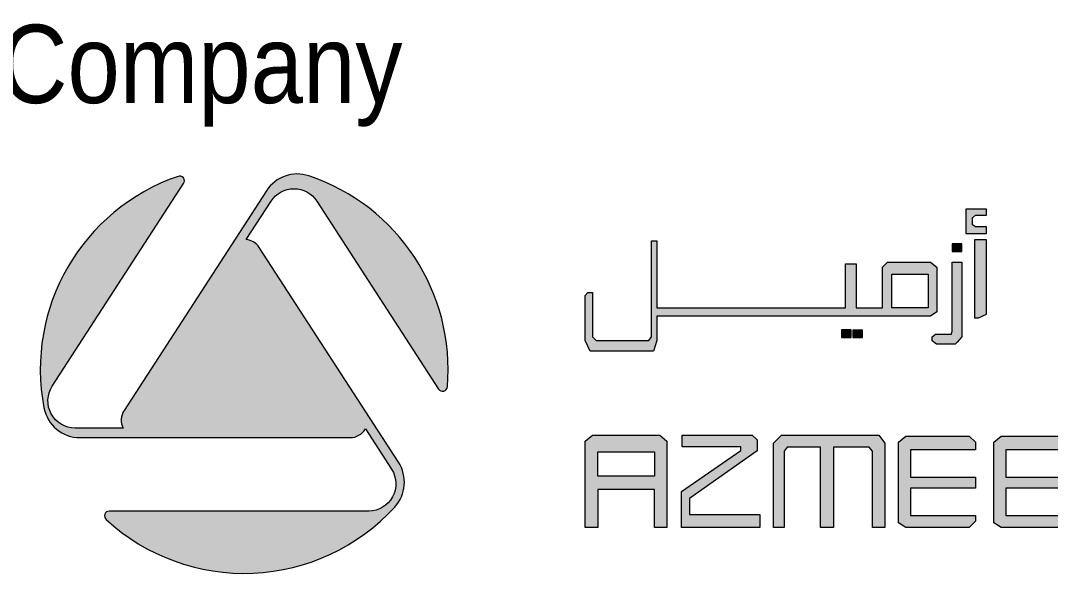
# Paper-space layout 'Layout1' of a CAD drawing. Extents: x 51 to 892, y -832 to -238.
# Drawn here: x 829.02 to 858.16, y -726.39 to -710.76 of the extents above; entities that cross this region are included whole.
import ezdxf

# ---------------------------------------------------------------- set-up
doc = ezdxf.new("R2010")
doc.units = 0
doc.header["$LTSCALE"] = 10
doc.header["$MEASUREMENT"] = 0
doc.layers.add('X-TTBL-Arch$0$A-FRAME$0$0-XREF-TB', color=3, linetype='Continuous', lineweight=9)
doc.layers.add('X-TTBL-Arch$0$A-FRAME$0$A-LOGO', color=7, linetype='Continuous', true_color=0xededed)
doc.layers.add('X-TTBL-Arch$0$A-FRAME$0$SHEET$0$B2-GR FL$0$A-WALL-MASN', color=64, linetype='Continuous')
doc.styles.add('X-TTBL-Arch$0$A-FRAME$0$SHEET$0$TXT-ARIAL', font='futura.shx')

# ---------------------------------------------------------------- blocks, each defined once
blk = doc.blocks.new('X-TTBL-Arch$0$A-FRAME$0$A$C41092AB9')
at = {"layer": 'X-TTBL-Arch$0$A-FRAME$0$0-XREF-TB', "true_color": 0x474747}
for points in [[(-61.25631044153147, -11.90194589210591), (-60.56713298285581, -11.90194589210591), (-60.56713298285581, -11.67371858944591), (-60.93349585991496, -11.67371858944591), (-61.03505544718905, -11.61575618711822), (-61.03505544718905, -11.37303836469857), (-60.93349585991496, -11.28609459956249), (-60.56713298285581, -11.28609459956249), (-60.56713298285581, -11.08684865971077), (-61.25631044153147, -11.08684865971077)], [(-61.72239691230357, -12.5000564654265), (-61.3979512191238, -12.5000564654265), (-61.3979512191238, -12.25050444679812), (-61.72239691230357, -12.25050444679812)], [(-60.9721788351319, -12.11034725282968), (-60.9721788351319, -14.73178951269017), (-60.83191536630852, -14.73178951269017), (-60.56713298285581, -14.6019436642157), (-60.56713298285581, -12.11034725282968), (-60.61466393341857, -12.11034725282968)], [(-62.38900306504479, -15.36993005794068), (-62.38900306504479, -15.49566510805732), (-62.23913355749323, -15.61691564242176), (-61.61171580603491, -15.61691564242176), (-61.549733237385, -15.5435642902296), (-61.3979512191238, -15.36394255914104), (-61.3979512191238, -12.8579915715851), (-61.72239691230357, -12.8579915715851), (-61.72239691230357, -15.17833365254307), (-61.73557166089745, -15.27413185524188), (-62.27510205533258, -15.27413185524188)], [(-70.7960318966509, -20.54879376767678), (-70.7960318966509, -21.76213177620218), (-68.16857747489689, -21.76213177620218), (-68.16857747489689, -21.32498826537574), (-70.53037412447452, -21.32498826537574), (-70.53037412447452, -20.79260679461845), (-68.25734768069083, -19.18490164079697), (-68.25734768069083, -18.82272632029276), (-68.43423670269863, -18.66372244848867), (-70.77801897363156, -18.66372244848867), (-70.77801897363156, -19.05239846387542), (-68.80570415838633, -19.05239846387542), (-68.80570415838633, -19.17606812541783)], [(-67.71724080378067, -18.93630650274338), (-67.71724080378067, -21.76213177620218), (-67.35386245601944, -21.76213177620218), (-67.35386245601944, -19.19889774635647), (-67.25280104818489, -19.0612571349111), (-66.14113428848509, -19.0612571349111), (-66.14113428848509, -21.76213177620218), (-65.70026859539507, -21.76213177620218), (-65.70026859539507, -19.0612571349111), (-64.50590845308966, -19.0612571349111), (-64.39503054893271, -19.19889774635647), (-64.39503054893271, -19.31818637535605), (-64.39503054893271, -21.76213177620218), (-63.98253335944014, -21.76213177620218), (-63.98253335944014, -18.93630650274338), (-64.18363300224814, -18.66372244848867), (-67.44431980803188, -18.66372244848867)], [(-63.5159880752301, -18.89307920386432), (-63.5159880752301, -21.60367344672625), (-63.26843250366278, -21.76213177620218), (-61.15045586249221, -21.76213177620218), (-60.93040642697474, -21.55108095381797), (-60.93040642697474, -21.35642332639134), (-63.11256416797119, -21.35642332639134), (-63.11256416797119, -20.44068204538144), (-60.93040642697474, -20.44068204538144), (-60.93040642697474, -20.07438547622837), (-63.11256416797119, -20.07438547622837), (-63.11256416797119, -19.15864419521893), (-60.93040642697474, -19.15864419521893), (-60.93040642697474, -18.89307920386432), (-61.15045586249221, -18.70077355471415), (-63.26843250366278, -18.70077355471415)], [(-60.32279457302889, -18.89307920386432), (-60.32279457302889, -21.60367344672625), (-60.07523900146202, -21.76213177620218), (-57.95726236028827, -21.76213177620218), (-57.73721292477535, -21.55108095381797), (-57.73721292477535, -21.35642332639134), (-59.91937066576816, -21.35642332639134), (-59.91937066576816, -20.44068204538144), (-57.73721292477535, -20.44068204538144), (-57.73721292477535, -20.07438547622837), (-59.91937066576816, -20.07438547622837), (-59.91937066576816, -19.15864419521893), (-57.73721292477535, -19.15864419521893), (-57.73721292477535, -18.89307920386432), (-57.95726236028827, -18.70077355471415), (-60.07523900146202, -18.70077355471415)]]:
    blk.add_hatch(color=49, dxfattribs=at).paths.add_polyline_path(points)
h = blk.add_hatch(color=49, dxfattribs=at)
h.paths.add_polyline_path([(-63.88765967291351, -12.8579915715851), (-64.05164429560477, -13.03418820313357), (-64.05164429560477, -13.1091904312209), (-64.05164429560477, -14.38938559790563), (-64.94049556629693, -14.38938559790563), (-64.94049556629693, -12.91666537431286), (-65.29389401239246, -12.91666537431286), (-65.29389401239246, -14.38938559790563), (-71.62933997166488, -14.38938559790563), (-71.62933997166488, -12.1458084856306), (-71.80971055464056, -12.1458084856306), (-71.80971055464056, -15.37040173855178), (-71.89631584684889, -15.49230143368266), (-73.6683887327265, -15.49230143368266), (-73.78164164633267, -15.37040173855178), (-73.78164164633267, -13.87997150831711), (-73.9415277928531, -13.87997150831711), (-74.03459732109036, -13.97977705646451), (-74.03459732109036, -15.49230143368266), (-73.86804916468577, -15.84738750721579), (-71.74289393636195, -15.84738750721579), (-71.62933997166488, -15.49230143368266), (-71.62933997166488, -14.67266084045013), (-62.43917406647347, -14.67266084045013), (-62.23493556721246, -14.52789627415689), (-62.23493556721246, -13.03418820313357), (-62.43917406647347, -12.8579915715851)])
h.paths.add_polyline_path([(-63.73820745563285, -14.38938559790563), (-63.73820745563285, -13.26706733054118), (-62.51789056557504, -13.26706733054118), (-62.51789056557504, -14.38938559790563)], flags=16)
for points in [[(-65.43468013936786, -15.13636151387652), (-65.43468013936786, -15.3859135325049), (-65.11023444618718, -15.3859135325049), (-65.11023444618718, -15.13636151387652)], [(-65.05253005921008, -15.14033216587018), (-65.05253005921008, -15.38988418449901), (-64.72808436602531, -15.38988418449901), (-64.72808436602531, -15.14033216587018)]]:
    blk.add_hatch(color=49, dxfattribs=at).paths.add_polyline_path(points, flags=17)
h = blk.add_hatch(color=49, dxfattribs=at)
h.paths.add_polyline_path([(-71.28842477999001, -18.86258222603033), (-71.52321389742633, -18.66372244848867), (-73.78433372432141, -18.66372244848867), (-74.03459732109036, -18.86258222603033), (-74.03459732109036, -21.76213177620218), (-73.60427365050805, -21.76213177620218), (-73.60427365050805, -20.48866890004513), (-71.71129010071058, -20.48866890004513), (-71.71129010071058, -21.76213177620218), (-71.28842477999001, -21.76213177620218)])
h.paths.add_polyline_path([(-71.71129010071058, -20.04353608471115), (-73.60427365050805, -20.04353608471115), (-73.60427365050805, -19.22696066595688), (-71.71129010071058, -19.22696066595688)], flags=16)
at = {"layer": 'X-TTBL-Arch$0$A-FRAME$0$SHEET$0$B2-GR FL$0$A-WALL-MASN', "linetype": 'Continuous', "ltscale": 0.0009, "true_color": 0x3b2b2b}
blk.add_hatch(color=250, dxfattribs=at).paths.add_polyline_path([(-81.91734088170347, -18.74641498533288, 0.2679482570449296), (-81.40693036497692, -18.4517305239666), (-80.52956442376967, -19.80461021789165, -0.5947254624198178), (-81.29377677043544, -21.21106356454368), (-89.99824136061875, -21.21106356454368, 0.6832067748496531), (-90.1071140659808, -21.49005303907563, 0.4152912100495882), (-80.42255316329351, -21.07229964596411, 0.3413471127115157), (-80.29827761158481, -19.57042456810689), (-84.96952742924827, -12.36745631192059, 0.2267699113053834), (-85.40314392898404, -12.10192151981948), (-84.56786896096332, -10.81394521482514, -0.5433613197927332), (-83.03944426763542, -10.81394521482446), (-78.9513867522412, -17.11764329611651, 0.7140273699559953), (-78.65638110793793, -17.04398151358271, 0.346346925920528), (-83.30076786453151, -9.968829681544776, 0.3421172130690516), (-84.72594696015426, -10.46687312638176), (-89.50518500266685, -17.83635693749954, 0.2679482570437857), (-89.53566260978118, -18.42493908369681), (-91.14813104699738, -18.42493908369681, -0.594725462419842), (-91.91234339366133, -17.01848573704433), (-87.50647243052504, -10.22472605235555, 0.7126536134445585), (-87.69350203837962, -9.985229761352457, 0.3735208139336939), (-92.19210142373618, -17.74639012280943, 0.3596990636530238), (-90.98186998680808, -18.74641498533288)])
at = {"layer": 'X-TTBL-Arch$0$A-FRAME$0$0-XREF-TB', "color": 49, "true_color": 0x474747}
blk.add_lwpolyline([(-84.96952742924736, -12.36745631192207, 0.226769911305997), (-85.40314392898404, -12.10192151981948), (-84.5678689609615, -10.8139452148248, -0.5433613197925614), (-83.03944426763542, -10.8139452148248), (-78.95138675224166, -17.11764329611617, 0.7140273699578285), (-78.65638110793793, -17.04398151358237, 0.346346925920552), (-83.30076786453378, -9.968829681544435, 0.342117213069038), (-84.72594696015517, -10.46687312638244), (-89.50518500266594, -17.83635693749852, 0.2679482570443281), (-89.53566260978118, -18.42493908369681), (-91.14813104699829, -18.42493908369681, -0.5947254624198955), (-91.91234339366042, -17.01848573704365), (-87.50647243052595, -10.22472605235737, 0.7126536134465722), (-87.69350203837689, -9.985229761352116, 0.3735208139337596), (-92.19210142373618, -17.74639012280909, 0.3596990636530019), (-90.98186998680808, -18.74641498533288), (-81.9173408817021, -18.74641498533288, 0.2679482570443493), (-81.40693036497692, -18.4517305239666), (-80.52956442377194, -19.80461021789051, -0.5947254624198931), (-81.29377677043135, -21.21106356454368), (-89.9982413606142, -21.21106356454368, 0.6832067748514344), (-90.1071140659817, -21.49005303907416, 0.4152912100494664), (-80.4225531632967, -21.07229964596775, 0.3413471127116411), (-80.29827761158072, -19.57042456811098)], format="xyb", close=True, dxfattribs=at)
for points in [[(-60.56713298285581, -11.08684865971077), (-61.25631044153147, -11.08684865971077), (-61.25631044153147, -11.90194589210591), (-60.56713298285581, -11.90194589210591), (-60.56713298285581, -11.67371858944591), (-60.93349585991496, -11.67371858944591), (-61.03505544718905, -11.61575618711822), (-61.03505544718905, -11.37303836469857), (-60.93349585991496, -11.28609459956249), (-60.56713298285581, -11.28609459956249), (-60.56713298285581, -11.08684865971077)], [(-62.43917406647347, -12.8579915715851), (-62.23493556721246, -13.03418820313357), (-62.23493556721246, -14.52789627415689), (-62.43917406647347, -14.67266084045013), (-71.62933997166488, -14.67266084045013), (-71.62933997166488, -15.49230143368266), (-71.74289393636195, -15.84738750721579), (-73.86804916468577, -15.84738750721579), (-74.03459732109036, -15.49230143368266), (-74.03459732109036, -13.97977705646451), (-73.9415277928531, -13.87997150831711), (-73.78164164633267, -13.87997150831711), (-73.78164164633267, -15.37040173855178), (-73.6683887327265, -15.49230143368266), (-71.89631584684889, -15.49230143368266), (-71.80971055464056, -15.37040173855178), (-71.80971055464056, -12.1458084856306), (-71.62933997166488, -12.1458084856306), (-71.62933997166488, -14.38938559790563), (-65.29389401239246, -14.38938559790563), (-65.29389401239246, -12.91666537431286), (-64.94049556629693, -12.91666537431286), (-64.94049556629693, -14.38938559790563), (-64.05164429560477, -14.38938559790563), (-64.05164429560477, -13.1091904312209), (-64.05164429560477, -13.03418820313357), (-63.88765967291351, -12.8579915715851), (-62.43917406647347, -12.8579915715851)], [(-60.61466393341857, -12.11034725282968), (-60.9721788351319, -12.11034725282968), (-60.9721788351319, -14.73178951269017), (-60.83191536630852, -14.73178951269017), (-60.56713298285581, -14.6019436642157), (-60.56713298285581, -12.11034725282968), (-60.61466393341857, -12.11034725282968)], [(-61.3979512191238, -12.8579915715851), (-61.3979512191238, -15.36394255914104), (-61.549733237385, -15.5435642902296), (-61.61171580603491, -15.61691564242176), (-62.23913355749323, -15.61691564242176), (-62.38900306504479, -15.49566510805732), (-62.38900306504479, -15.36993005794068), (-62.27510205533258, -15.27413185524188), (-61.73557166089745, -15.27413185524188), (-61.72239691230357, -15.17833365254307), (-61.72239691230357, -12.8579915715851), (-61.3979512191238, -12.8579915715851)], [(-74.03459732109036, -21.76213177620218), (-74.03459732109036, -18.86258222603033), (-73.78433372432141, -18.66372244848867), (-71.52321389742633, -18.66372244848867), (-71.28842477999001, -18.86258222603033), (-71.28842477999001, -21.76213177620218), (-71.71129010071058, -21.76213177620218), (-71.71129010071058, -20.48866890004513), (-73.60427365050805, -20.48866890004513), (-73.60427365050805, -21.76213177620218), (-74.03459732109036, -21.76213177620218)], [(-70.7960318966509, -21.76213177620218), (-70.7960318966509, -20.54879376767678), (-68.80570415838633, -19.17606812541783), (-68.80570415838633, -19.05239846387474), (-70.77801897363156, -19.05239846387474), (-70.77801897363156, -18.66372244848867), (-68.43423670269863, -18.66372244848867), (-68.25734768069083, -18.82272632029276), (-68.25734768069083, -19.18490164079697), (-70.53037412447452, -20.79260679461845), (-70.53037412447452, -21.32498826537574), (-68.16857747489689, -21.32498826537574), (-68.16857747489689, -21.76213177620218), (-70.7960318966509, -21.76213177620218)], [(-67.71724080378067, -21.76213177620218), (-67.71724080378067, -18.93630650274338), (-67.44431980803188, -18.66372244848867), (-64.18363300224814, -18.66372244848867), (-63.98253335944014, -18.93630650274338), (-63.98253335944014, -21.76213177620218), (-64.39503054893271, -21.76213177620218), (-64.39503054893271, -19.31818637535605), (-64.39503054893271, -19.19889774635647), (-64.50590845308966, -19.0612571349111), (-65.70026859539507, -19.0612571349111), (-65.70026859539507, -21.76213177620218), (-66.14113428848509, -21.76213177620218), (-66.14113428848509, -19.0612571349111), (-67.25280104818489, -19.0612571349111), (-67.35386245601944, -19.19889774635647), (-67.35386245601944, -21.76213177620218), (-67.71724080378067, -21.76213177620218)], [(-63.26843250366278, -21.76213177620218), (-63.5159880752301, -21.60367344672625), (-63.5159880752301, -18.89307920386432), (-63.26843250366278, -18.70077355471415), (-61.15045586249221, -18.70077355471415), (-60.93040642697474, -18.89307920386432), (-60.93040642697474, -19.15864419521893), (-63.11256416797119, -19.15864419521893), (-63.11256416797119, -20.07438547622837), (-60.93040642697474, -20.07438547622837), (-60.93040642697474, -20.44068204538144), (-63.11256416797119, -20.44068204538144), (-63.11256416797119, -21.35642332639134), (-60.93040642697474, -21.35642332639134), (-60.93040642697474, -21.55108095381797), (-61.15045586249221, -21.76213177620218), (-63.26843250366278, -21.76213177620218)], [(-60.07523900146202, -21.76213177620218), (-60.32279457302889, -21.60367344672625), (-60.32279457302889, -18.89307920386432), (-60.07523900146202, -18.70077355471415), (-57.95726236028827, -18.70077355471415), (-57.73721292477535, -18.89307920386432), (-57.73721292477535, -19.15864419521893), (-59.91937066576816, -19.15864419521893), (-59.91937066576816, -20.07438547622837), (-57.73721292477535, -20.07438547622837), (-57.73721292477535, -20.44068204538144), (-59.91937066576816, -20.44068204538144), (-59.91937066576816, -21.35642332639134), (-57.73721292477535, -21.35642332639134), (-57.73721292477535, -21.55108095381797), (-57.95726236028827, -21.76213177620218), (-60.07523900146202, -21.76213177620218)]]:
    blk.add_lwpolyline(points, dxfattribs=at)
for points in [[(-61.3979512191238, -12.25050444679812), (-61.72239691230357, -12.25050444679812), (-61.72239691230357, -12.5000564654265), (-61.3979512191238, -12.5000564654265)], [(-63.73820745563285, -13.26706733054118), (-62.51789056557504, -13.26706733054118), (-62.51789056557504, -14.38938559790563), (-63.73820745563285, -14.38938559790563)], [(-65.11023444618718, -15.13636151387652), (-65.43468013936786, -15.13636151387652), (-65.43468013936786, -15.3859135325049), (-65.11023444618718, -15.3859135325049)], [(-64.72808436602531, -15.14033216587018), (-65.05253005921008, -15.14033216587018), (-65.05253005921008, -15.38988418449856), (-64.72808436602531, -15.38988418449856)], [(-73.60427365050805, -19.22696066595688), (-71.71129010071058, -19.22696066595688), (-71.71129010071058, -20.04353608471115), (-73.60427365050805, -20.04353608471115)]]:
    blk.add_lwpolyline(points, close=True, dxfattribs=at)
at = {"layer": 'X-TTBL-Arch$0$A-FRAME$0$0-XREF-TB', "color": 49, "true_color": 0x474747, "style": 'X-TTBL-Arch$0$A-FRAME$0$SHEET$0$TXT-ARIAL', "width": 0.9}
blk.add_text(' Azmeel Contracting Company', height=2.625631340238113, rotation=0.00174515783526676, dxfattribs=at).set_placement((-123.0157654191214, -7.528248986844574))
blk = doc.blocks.new('X-TTBL-Arch$0$A-FRAME')
at = {"layer": 'X-TTBL-Arch$0$A-FRAME$0$A-LOGO', "xscale": 0.8432495675384923, "yscale": 0.8432495675384923, "zscale": 0.8432495675384923}
blk.add_blockref('X-TTBL-Arch$0$A-FRAME$0$A$C41092AB9', (907.423104486096, -706.7431221457874), dxfattribs=at)
blk = doc.blocks.new('X-TTBL-Arch')
blk.add_blockref('X-TTBL-Arch$0$A-FRAME', (0, 0))

psp = doc.layouts.get("Layout1")

# ---------------------------------------------------------------- block references
psp.add_blockref('X-TTBL-Arch', (0, 0))

doc.saveas('drawing.dxf')
